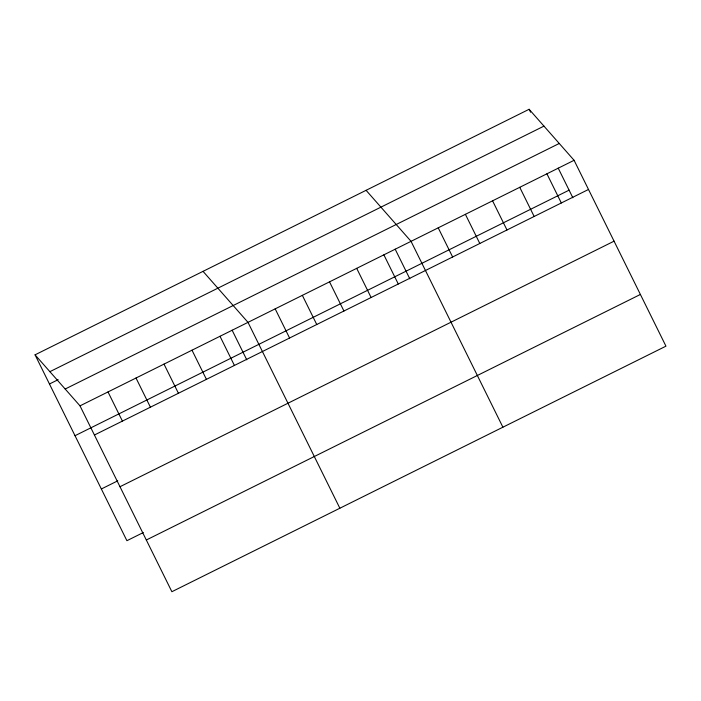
<?xml version="1.0" encoding="UTF-8"?>
<svg xmlns="http://www.w3.org/2000/svg" width="701" height="701" viewBox="0 0 701 701"><rect width="100%" height="100%" fill="white"/><g stroke="black" fill="none" stroke-linecap="round" stroke-linejoin="round"><path stroke-width="1.05" d="M35.05 354.837L529.124 109.286L574.093 160.301L665.95 346.163L171.876 591.714L80.01 405.853L35.05 354.837L126.907 540.699L143.319 532.541M49.885 371.67L543.967 126.119M49.464 383.99L58.148 379.679M65.175 389.02L559.258 143.468M80.01 405.853L574.093 160.301M75.016 435.707L569.098 190.155M94.425 435.014L588.498 189.463M101.347 488.983L117.759 480.825M119.985 486.722L614.058 241.17M146.316 540.007L640.39 294.455M366.08 190.313L411.049 241.337L502.906 427.198M203.036 271.348L248.005 322.364L339.862 508.225M529.124 109.286L530.569 112.204M558.206 168.126L572.857 197.77M546.92 173.804L561.326 202.966M519.748 187.316L534.153 216.469M492.566 200.819L506.981 229.981M465.394 214.322L479.808 243.484M438.221 227.834L452.627 256.987M395.162 249.162L409.813 278.796M383.876 254.84L398.282 284.001M356.695 268.343L371.109 297.504M329.523 281.855L343.937 311.007M302.35 295.358L316.756 324.51M275.178 308.861L289.583 338.022M232.119 330.189L246.77 359.832M220 336.278L234.414 365.44M192.004 350.193L206.418 379.355M164.008 364.108L178.422 393.27M136.012 378.023L150.417 407.185M108.015 391.938L122.421 421.099"/></g></svg>
